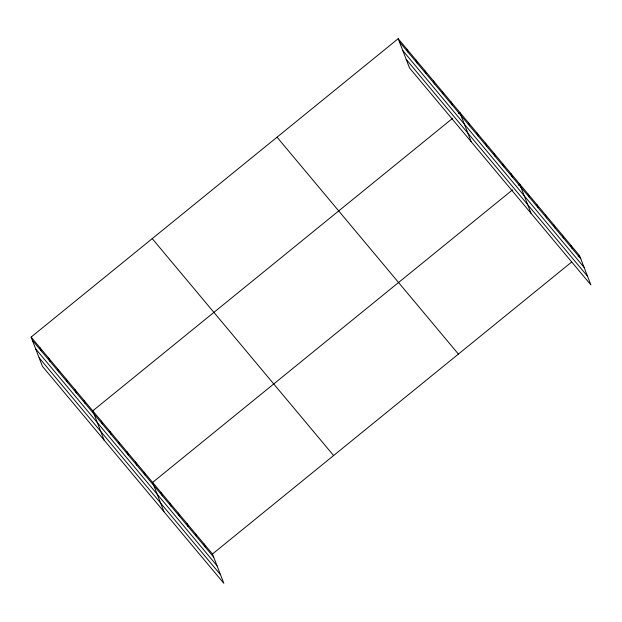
<?xml version="1.0" encoding="UTF-8"?>
<svg xmlns="http://www.w3.org/2000/svg" width="622" height="622" viewBox="0 0 622 622"><rect width="100%" height="100%" fill="white"/><g stroke="black" fill="none" stroke-linecap="round" stroke-linejoin="round"><path stroke-width="0.93" d="M31.1 337.093L212.467 554.008L223.827 583.288L42.459 366.381L31.1 337.093L398.173 38.712L579.541 255.619L590.9 284.907L409.533 67.992L398.173 38.712M452.715 118.25L92.764 410.847L104.123 440.127M458.414 113.616L459.837 112.458L471.196 141.746M512.567 189.834L152.615 482.423L163.975 511.712M518.266 185.2L519.689 184.042L531.048 213.323M212.467 554.008L571.704 261.994M578.118 256.777L579.541 255.619M399.394 41.853L580.761 258.768M402.737 50.483L584.105 267.39M406.189 59.37L587.557 276.277M277.039 137.174L458.406 354.089M152.234 238.63L333.602 455.537M32.321 340.242L213.688 557.157M35.664 348.864L217.031 565.779M39.116 357.751L220.483 574.666M570.988 245.395L572.209 248.543M562.443 235.17L563.664 238.319M553.891 224.946L555.112 228.087M545.338 214.714L546.559 217.863M536.794 204.49L538.014 207.639M528.241 194.266L529.462 197.415M511.136 173.81L512.357 176.959M502.592 163.586L503.812 166.735M494.039 153.362L495.26 156.511M485.487 143.138L486.707 146.287M476.942 132.914L478.162 136.055M468.389 122.682L469.61 125.831M451.028 101.922L452.248 105.071M442.219 91.387L443.439 94.536M433.41 80.852L434.63 84.001M424.601 70.317L425.821 73.466M415.791 59.782L417.012 62.931M406.982 49.247L408.203 52.388M203.915 543.784L205.136 546.925M195.37 533.559L196.591 536.7M186.818 523.327L188.038 526.476M178.265 513.103L179.486 516.252M169.72 502.879L170.941 506.028M161.168 492.655L162.389 495.796M144.071 472.199L145.291 475.348M135.518 461.975L136.739 465.124M126.966 451.751L128.186 454.9M118.413 441.527L119.634 444.668M109.869 431.295L111.089 434.444M101.316 421.071L102.537 424.22M83.954 400.311L85.175 403.46M75.145 389.776L76.366 392.917M66.336 379.241L67.557 382.382M57.527 368.706L58.748 371.847M48.718 358.163L49.939 361.312M39.909 347.628L41.13 350.777"/></g></svg>
